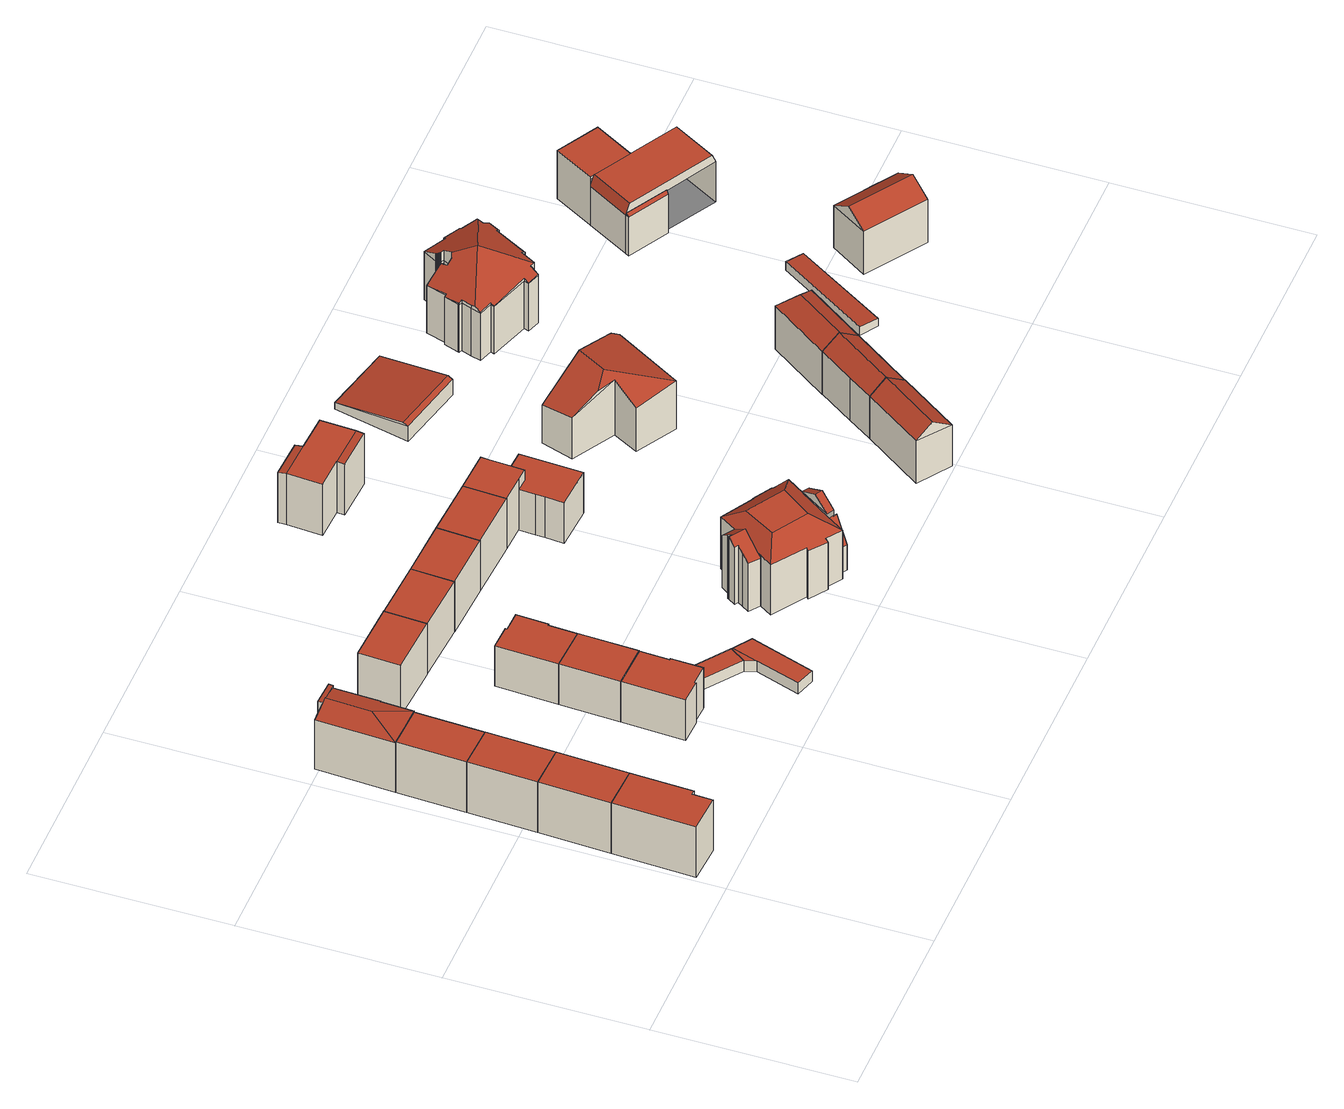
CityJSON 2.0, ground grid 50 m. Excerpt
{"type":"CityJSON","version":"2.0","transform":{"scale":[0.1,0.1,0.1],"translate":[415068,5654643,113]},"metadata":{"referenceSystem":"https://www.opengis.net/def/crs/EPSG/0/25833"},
"CityObjects":{
"building1":{"type":"Building","attributes":{"Dachtyp_tdc":"tdcPolyFlatRoof","Gemeindeschluessel":14612000,"Dachneigung":0,"QualitaetDacherkennung":78,"Geometrietyp2DReferenz":"3000","measuredHeight":15.62,"function":"31001_9998","roofType":"1000"},"geometry":[{"type":"Solid","lod":"2","boundaries":[[[[0,1,2,3]],[[1,4,5,2]],[[4,6,7,5]],[[6,8,9,7]],[[8,10,11,9]],[[10,0,3,11]],[[10,8,6,4,1,0]],[[3,2,5,7,9,11]]]],"semantics":{"surfaces":[{"type":"WallSurface"},{"type":"RoofSurface"},{"type":"GroundSurface"}],"values":[[0,0,0,0,0,0,1,2]]}}]},
"building2":{"type":"Building","attributes":{"Dachtyp_tdc":"tdcPolyFlatRoof","Gemeindeschluessel":14612000,"Dachneigung":0,"QualitaetDacherkennung":82,"Geometrietyp2DReferenz":"3000","measuredHeight":15.61,"function":"31001_9998","roofType":"1000"},"geometry":[{"type":"Solid","lod":"2","boundaries":[[[[4,12,13,5]],[[12,14,15,13]],[[14,6,7,15]],[[6,4,5,7]],[[6,14,12,4]],[[5,13,15,7]]]],"semantics":{"surfaces":[{"type":"WallSurface"},{"type":"RoofSurface"},{"type":"GroundSurface"}],"values":[[0,0,0,0,1,2]]}}]},
"building3":{"type":"Building","attributes":{"Dachtyp_tdc":"tdcPolyFlatRoof","Gemeindeschluessel":14612000,"Dachneigung":0,"QualitaetDacherkennung":81,"Geometrietyp2DReferenz":"3000","measuredHeight":15.62,"function":"31001_9998","roofType":"1000"},"geometry":[{"type":"Solid","lod":"2","boundaries":[[[[12,16,17,13]],[[16,18,19,17]],[[18,14,15,19]],[[14,12,13,15]],[[14,18,16,12]],[[13,17,19,15]]]],"semantics":{"surfaces":[{"type":"WallSurface"},{"type":"RoofSurface"},{"type":"GroundSurface"}],"values":[[0,0,0,0,1,2]]}}]},
"building4":{"type":"Building","attributes":{"Dachtyp_tdc":"tdcPolyFlatRoof","Gemeindeschluessel":14612000,"Dachneigung":0,"QualitaetDacherkennung":86,"Geometrietyp2DReferenz":"3000","measuredHeight":15.57,"function":"31001_9998","roofType":"1000"},"geometry":[{"type":"Solid","lod":"2","boundaries":[[[[20,21,22,17]],[[21,23,24,22]],[[23,25,19,24]],[[25,20,17,19]],[[25,23,21,20]],[[17,22,24,19]]]],"semantics":{"surfaces":[{"type":"WallSurface"},{"type":"RoofSurface"},{"type":"GroundSurface"}],"values":[[0,0,0,0,1,2]]}}]},
"building5":{"type":"Building","attributes":{"Gemeindeschluessel":14612000,"Geometrietyp2DReferenz":"3000","function":"31001_9998","roofType":"9999"},"children":["building5-1","building5-2"]},
"building5-1":{"type":"BuildingPart","attributes":{"Dachtyp_tdc":"tdcPolyFlatRoof","Dachneigung":8.95,"QualitaetDacherkennung":49,"Geometrietyp2DReferenz":"3000","measuredHeight":16.59,"roofType":"2100"},"parents":["building5"],"geometry":[{"type":"MultiSurface","lod":"2","boundaries":[[[26,27,28,29,30]],[[27,31,32,28]],[[31,33,34,35,32]],[[33,31,27,26,36,37,38]],[[29,28,32,35,39]]],"semantics":{"surfaces":[{"type":"WallSurface"},{"type":"RoofSurface"},{"type":"GroundSurface"}],"values":[0,0,0,1,2]}}]},
"building5-2":{"type":"BuildingPart","attributes":{"Dachtyp_tdc":"tdcHipAndGableRoof","Dachneigung":13.29,"QualitaetDacherkennung":43,"Geometrietyp2DReferenz":"3000","measuredHeight":16.7,"roofType":"5000"},"parents":["building5"],"geometry":[{"type":"MultiSurface","lod":"2","boundaries":[[[34,40,41,35]],[[40,42,43,41]],[[42,44,24,43]],[[44,45,22,24]],[[45,46,47,22]],[[46,48,49,47]],[[48,30,29,49]],[[45,44,50]],[[44,42,40,34,38,51,50]],[[51,36,30,48,46,45,50]],[[29,39,35,41,43,24,22,47,49]]],"semantics":{"surfaces":[{"type":"WallSurface"},{"type":"RoofSurface"},{"type":"GroundSurface"}],"values":[0,0,0,0,0,0,0,1,1,1,2]}}]},
"building6":{"type":"Building","attributes":{"Dachtyp_tdc":"tdcPolyFlatRoof","Gemeindeschluessel":14612000,"Dachneigung":0,"QualitaetDacherkennung":64,"Geometrietyp2DReferenz":"3000","measuredHeight":12.41,"function":"31001_9998","roofType":"1000"},"geometry":[{"type":"Solid","lod":"2","boundaries":[[[[52,53,54,55]],[[53,56,57,54]],[[56,58,59,57]],[[58,60,61,59]],[[60,62,63,61]],[[62,64,65,63]],[[64,66,67,65]],[[66,52,55,67]],[[66,64,62,60,58,56,53,52]],[[55,54,57,59,61,63,65,67]]]],"semantics":{"surfaces":[{"type":"WallSurface"},{"type":"RoofSurface"},{"type":"GroundSurface"}],"values":[[0,0,0,0,0,0,0,0,1,2]]}}]},
"building7":{"type":"Building","attributes":{"Dachtyp_tdc":"tdcPolyFlatRoof","Gemeindeschluessel":14612000,"Dachneigung":0,"QualitaetDacherkennung":67,"Geometrietyp2DReferenz":"3000","measuredHeight":12.51,"function":"31001_9998","roofType":"1000"},"geometry":[{"type":"Solid","lod":"2","boundaries":[[[[68,69,70,71]],[[69,72,57,70]],[[72,73,54,57]],[[73,68,71,54]],[[73,72,69,68]],[[71,70,57,54]]]],"semantics":{"surfaces":[{"type":"WallSurface"},{"type":"RoofSurface"},{"type":"GroundSurface"}],"values":[[0,0,0,0,1,2]]}}]},
"building8":{"type":"Building","attributes":{"Dachtyp_tdc":"tdcPolyFlatRoof","Gemeindeschluessel":14612000,"Dachneigung":0,"QualitaetDacherkennung":69,"Geometrietyp2DReferenz":"3000","measuredHeight":15.55,"function":"31001_9998","roofType":"1000"},"geometry":[{"type":"Solid","lod":"2","boundaries":[[[[74,75,76,77]],[[75,78,79,76]],[[78,80,81,79]],[[80,74,77,81]],[[80,78,75,74]],[[77,76,79,81]]]],"semantics":{"surfaces":[{"type":"WallSurface"},{"type":"RoofSurface"},{"type":"GroundSurface"}],"values":[[0,0,0,0,1,2]]}}]},
"building9":{"type":"Building","attributes":{"Dachtyp_tdc":"tdcPolyFlatRoof","Gemeindeschluessel":14612000,"Dachneigung":0,"QualitaetDacherkennung":69,"Geometrietyp2DReferenz":"3000","measuredHeight":12.42,"function":"31001_9998","roofType":"1000"},"geometry":[{"type":"Solid","lod":"2","boundaries":[[[[82,83,71,70]],[[83,84,85,71]],[[84,86,87,85]],[[86,88,89,87]],[[88,90,91,89]],[[90,92,93,91]],[[92,94,95,93]],[[94,82,70,95]],[[94,92,90,88,86,84,83,82]],[[70,71,85,87,89,91,93,95]]]],"semantics":{"surfaces":[{"type":"WallSurface"},{"type":"RoofSurface"},{"type":"GroundSurface"}],"values":[[0,0,0,0,0,0,0,0,1,2]]}}]},
"building10":{"type":"Building","attributes":{"Dachtyp_tdc":"tdcPolyFlatRoof","Gemeindeschluessel":14612000,"Dachneigung":0,"QualitaetDacherkennung":72,"Geometrietyp2DReferenz":"3000","measuredHeight":3.22,"function":"31001_2463","roofType":"1000"},"geometry":[{"type":"Solid","lod":"2","boundaries":[[[[96,97,98,99]],[[97,100,101,98]],[[100,102,103,101]],[[102,96,99,103]],[[102,100,97,96]],[[99,98,101,103]]]],"semantics":{"surfaces":[{"type":"WallSurface"},{"type":"RoofSurface"},{"type":"GroundSurface"}],"values":[[0,0,0,0,1,2]]}}]},
"building11":{"type":"Building","attributes":{"Gemeindeschluessel":14612000,"Geometrietyp2DReferenz":"3000","function":"31001_2463","roofType":"9999"},"children":["building11-1","building11-2"]},
"building11-1":{"type":"BuildingPart","attributes":{"Dachtyp_tdc":"tdcPolyFlatRoof","Dachneigung":0,"QualitaetDacherkennung":64,"Geometrietyp2DReferenz":"3000","measuredHeight":3.24,"roofType":"1000"},"parents":["building11"],"geometry":[{"type":"MultiSurface","lod":"2","boundaries":[[[104,105,106,107,108]],[[105,109,110,106]],[[109,111,112,110]],[[111,113,114,115,112]],[[113,111,109,105,104]],[[107,106,110,112,115]]],"semantics":{"surfaces":[{"type":"WallSurface"},{"type":"RoofSurface"},{"type":"GroundSurface"}],"values":[0,0,0,0,1,2]}}]},
"building11-2":{"type":"BuildingPart","attributes":{"Dachtyp_tdc":"tdcPolyFlatRoof","Dachneigung":0,"QualitaetDacherkennung":71,"Geometrietyp2DReferenz":"3000","measuredHeight":3.2,"roofType":"1000"},"parents":["building11"],"geometry":[{"type":"MultiSurface","lod":"2","boundaries":[[[116,108,107,103]],[[114,117,99,115]],[[117,116,103,99]],[[117,114,108,116]],[[103,107,115,99]]],"semantics":{"surfaces":[{"type":"WallSurface"},{"type":"RoofSurface"},{"type":"GroundSurface"}],"values":[0,0,0,1,2]}}]},
"building12":{"type":"Building","attributes":{"Dachtyp_tdc":"tdcPolyFlatRoof","Gemeindeschluessel":14612000,"Dachneigung":0,"QualitaetDacherkennung":63,"Geometrietyp2DReferenz":"3000","measuredHeight":15.46,"function":"31001_9998","roofType":"1000"},"geometry":[{"type":"Solid","lod":"2","boundaries":[[[[118,119,120,121]],[[119,122,123,120]],[[122,124,125,123]],[[124,118,121,125]],[[124,122,119,118]],[[121,120,123,125]]]],"semantics":{"surfaces":[{"type":"WallSurface"},{"type":"RoofSurface"},{"type":"GroundSurface"}],"values":[[0,0,0,0,1,2]]}}]},
"building13":{"type":"Building","attributes":{"Dachtyp_tdc":"tdcPolyFlatRoof","Gemeindeschluessel":14612000,"Dachneigung":0,"QualitaetDacherkennung":63,"Geometrietyp2DReferenz":"3000","measuredHeight":15.54,"function":"31001_9998","roofType":"1000"},"geometry":[{"type":"Solid","lod":"2","boundaries":[[[[126,122,127,128]],[[122,119,129,127]],[[119,130,131,129]],[[130,126,128,131]],[[130,119,122,126]],[[128,127,129,131]]]],"semantics":{"surfaces":[{"type":"WallSurface"},{"type":"RoofSurface"},{"type":"GroundSurface"}],"values":[[0,0,0,0,1,2]]}}]},
"building14":{"type":"Building","attributes":{"Dachtyp_tdc":"tdcPolyFlatRoof","Gemeindeschluessel":14612000,"Dachneigung":0,"QualitaetDacherkennung":66,"Geometrietyp2DReferenz":"3000","measuredHeight":15.57,"function":"31001_9998","roofType":"1000"},"geometry":[{"type":"Solid","lod":"2","boundaries":[[[[126,130,131,128]],[[130,132,133,131]],[[132,134,135,133]],[[134,126,128,135]],[[134,132,130,126]],[[128,131,133,135]]]],"semantics":{"surfaces":[{"type":"WallSurface"},{"type":"RoofSurface"},{"type":"GroundSurface"}],"values":[[0,0,0,0,1,2]]}}]},
"building15":{"type":"Building","attributes":{"Gemeindeschluessel":14612000,"Geometrietyp2DReferenz":"3000","function":"31001_9998","roofType":"9999"},"children":["building15-1","building15-2","building15-3","building15-4","building15-5"]},
"building15-1":{"type":"BuildingPart","attributes":{"Dachtyp_tdc":"tdcCutTentRoof","Dachneigung":37.66,"QualitaetDacherkennung":45,"Geometrietyp2DReferenz":"3000","measuredHeight":19.28,"roofType":"9999"},"parents":["building15"],"geometry":[{"type":"MultiSurface","lod":"2","boundaries":[[[136,137,138]],[[136,139,140,137]],[[139,141,142,140]],[[141,143,144,142]],[[143,145,146,144]],[[145,147,148,146]],[[147,149,150,148]],[[149,151,152,150]],[[151,153,154,155,152]],[[156,157,158,159]],[[157,160,161,158]],[[160,162,163,161]],[[162,164,165,163]],[[164,166,167,165]],[[166,168,169,167]],[[168,170,171,172,169]],[[173,174,175,176,177]],[[174,178,179,175]],[[149,147,145,143,141,139,180,181]],[[160,157,156,182,183,153,151,149,181,184]],[[173,170,168,166,164,162,160,184,185]],[[139,136,186,187,178,174,173,185,180]],[[185,184,181,180]],[[188,189,137,140,142,144,146,148,150,152,155,190,159,158,161,163,165,167,169,172,176,175,179]]],"semantics":{"surfaces":[{"type":"WallSurface"},{"type":"RoofSurface"},{"type":"GroundSurface"}],"values":[0,0,0,0,0,0,0,0,0,0,0,0,0,0,0,0,0,0,1,1,1,1,1,2]}}]},
"building15-2":{"type":"BuildingPart","attributes":{"Dachtyp_tdc":"tdcGableRoof","Dachneigung":38.14,"QualitaetDacherkennung":50,"Geometrietyp2DReferenz":"3000","measuredHeight":19.22,"roofType":"3100"},"parents":["building15"],"geometry":[{"type":"MultiSurface","lod":"2","boundaries":[[[191,192,193,194]],[[192,195,156,159,193]],[[154,196,152,155]],[[196,197,198,152]],[[197,199,200,198]],[[199,201,202,200]],[[201,203,204,202]],[[203,205,206,204]],[[205,207,208,206]],[[207,209,210,208]],[[209,191,194,210]],[[205,203,201,199,197,196,154,183,211]],[[211,195,192,191,209,207,205]],[[194,193,159,190,155,152,198,200,202,204,206,208,210]]],"semantics":{"surfaces":[{"type":"WallSurface"},{"type":"RoofSurface"},{"type":"GroundSurface"}],"values":[0,0,0,0,0,0,0,0,0,0,0,1,1,2]}}]},
"building15-3":{"type":"BuildingPart","attributes":{"Dachtyp_tdc":"tdcGableRoof","Dachneigung":29.5,"QualitaetDacherkennung":34,"Geometrietyp2DReferenz":"3000","measuredHeight":18.55,"roofType":"3100"},"parents":["building15"],"geometry":[{"type":"MultiSurface","lod":"2","boundaries":[[[212,213,214,215,216]],[[213,212,217]],[[218,219,220]],[[212,218,220,217]],[[219,213,217,220]],[[188,179,216,215,189]]],"semantics":{"surfaces":[{"type":"WallSurface"},{"type":"RoofSurface"},{"type":"GroundSurface"}],"values":[0,0,0,1,1,2]}}]},
"building15-4":{"type":"BuildingPart","attributes":{"Dachtyp_tdc":"tdcPolyFlatRoof","Dachneigung":58.63,"QualitaetDacherkennung":24,"Geometrietyp2DReferenz":"3000","measuredHeight":14.34,"roofType":"2100"},"parents":["building15"],"geometry":[{"type":"MultiSurface","lod":"2","boundaries":[[[214,221,222,215]],[[221,223,224,222]],[[223,138,137,224]],[[223,221,214,225,138]],[[189,215,222,224,137]]],"semantics":{"surfaces":[{"type":"WallSurface"},{"type":"RoofSurface"},{"type":"GroundSurface"}],"values":[0,0,0,1,2]}}]},
"building15-5":{"type":"BuildingPart","attributes":{"Dachtyp_tdc":"tdcFreeFormRoof","Dachneigung":57.22,"QualitaetDacherkennung":17,"Geometrietyp2DReferenz":"3000","measuredHeight":13.19,"roofType":"5000"},"parents":["building15"],"geometry":[{"type":"MultiSurface","lod":"2","boundaries":[[[171,226,227,172]],[[226,228,229,227]],[[228,230,231,229]],[[230,232,175,231]],[[226,171,233]],[[171,177,232,230,233]],[[230,228,226,233]],[[175,176,172,227,229,231]]],"semantics":{"surfaces":[{"type":"WallSurface"},{"type":"RoofSurface"},{"type":"GroundSurface"}],"values":[0,0,0,0,1,1,1,2]}}]},
"building16":{"type":"Building","attributes":{"Dachtyp_tdc":"tdcPolyFlatRoof","Gemeindeschluessel":14612000,"Dachneigung":0,"QualitaetDacherkennung":66,"Geometrietyp2DReferenz":"3000","measuredHeight":15.46,"function":"31001_9998","roofType":"1000"},"geometry":[{"type":"Solid","lod":"2","boundaries":[[[[234,134,135,235]],[[134,132,133,135]],[[132,236,237,133]],[[236,238,239,237]],[[238,240,241,239]],[[240,242,243,241]],[[242,234,235,243]],[[242,240,238,236,132,134,234]],[[235,135,133,237,239,241,243]]]],"semantics":{"surfaces":[{"type":"WallSurface"},{"type":"RoofSurface"},{"type":"GroundSurface"}],"values":[[0,0,0,0,0,0,0,1,2]]}}]},
"building17":{"type":"Building","attributes":{"Dachtyp_tdc":"tdcPolyFlatRoof","Gemeindeschluessel":14612000,"Dachneigung":0,"QualitaetDacherkennung":61,"Geometrietyp2DReferenz":"3000","measuredHeight":12.53,"function":"31001_9998","roofType":"1000"},"geometry":[{"type":"Solid","lod":"2","boundaries":[[[[244,245,246,247]],[[245,248,249,246]],[[248,250,251,249]],[[250,252,253,251]],[[252,254,255,253]],[[254,256,257,255]],[[256,258,259,257]],[[258,244,247,259]],[[258,256,254,252,250,248,245,244]],[[247,246,249,251,253,255,257,259]]]],"semantics":{"surfaces":[{"type":"WallSurface"},{"type":"RoofSurface"},{"type":"GroundSurface"}],"values":[[0,0,0,0,0,0,0,0,1,2]]}}]},
"building18":{"type":"Building","attributes":{"Gemeindeschluessel":14612000,"Geometrietyp2DReferenz":"3000","function":"31001_9998","roofType":"9999"},"children":["building18-1","building18-2","building18-3"]},
"building18-1":{"type":"BuildingPart","attributes":{"Dachtyp_tdc":"tdcPolyFlatRoof","Dachneigung":9.36,"QualitaetDacherkennung":54,"Geometrietyp2DReferenz":"3000","measuredHeight":15.71,"roofType":"2100"},"parents":["building18"],"geometry":[{"type":"MultiSurface","lod":"2","boundaries":[[[260,261,262,263]],[[264,265,266,267]],[[264,260,263,265]],[[264,267,261,260]],[[263,262,266,265]]],"semantics":{"surfaces":[{"type":"WallSurface"},{"type":"RoofSurface"},{"type":"GroundSurface"}],"values":[0,0,0,1,2]}}]},
"building18-2":{"type":"BuildingPart","attributes":{"Dachtyp_tdc":"tdcPolyFlatRoof","Dachneigung":0,"QualitaetDacherkennung":68,"Geometrietyp2DReferenz":"3000","measuredHeight":15.68,"roofType":"1000"},"parents":["building18"],"geometry":[{"type":"MultiSurface","lod":"2","boundaries":[[[268,267,266,269]],[[261,270,271,262]],[[270,272,273,271]],[[274,268,269,275]],[[274,272,270,261,267,268]],[[269,266,262,271,273,275]]],"semantics":{"surfaces":[{"type":"WallSurface"},{"type":"RoofSurface"},{"type":"GroundSurface"}],"values":[0,0,0,0,1,2]}}]},
"building18-3":{"type":"BuildingPart","attributes":{"Dachtyp_tdc":"tdcPolyFlatRoof","Dachneigung":5.67,"QualitaetDacherkennung":66,"Geometrietyp2DReferenz":"3000","measuredHeight":15.73,"roofType":"2100"},"parents":["building18"],"geometry":[{"type":"MultiSurface","lod":"2","boundaries":[[[276,274,275,277]],[[278,279,273,272]],[[278,276,277,279]],[[278,272,274,276]],[[277,275,273,279]]],"semantics":{"surfaces":[{"type":"WallSurface"},{"type":"RoofSurface"},{"type":"GroundSurface"}],"values":[0,0,0,1,2]}}]},
"building19":{"type":"Building","attributes":{"Dachtyp_tdc":"tdcFreeFormRoof","Gemeindeschluessel":14612000,"Dachneigung":35.73,"QualitaetDacherkennung":84,"Geometrietyp2DReferenz":"3000","measuredHeight":16.38,"function":"31001_9998","roofType":"5000"},"geometry":[{"type":"Solid","lod":"2","boundaries":[[[[280,281,282,283]],[[281,284,285,282]],[[284,286,287,285]],[[286,288,289,287]],[[288,280,283,289]],[[280,288,286,290,291]],[[291,290,284,281]],[[281,280,291]],[[286,284,290]],[[283,282,285,287,289]]]],"semantics":{"surfaces":[{"type":"WallSurface"},{"type":"RoofSurface"},{"type":"GroundSurface"}],"values":[[0,0,0,0,0,1,1,0,0,2]]}}]},
"building20":{"type":"Building","attributes":{"Dachtyp_tdc":"tdcFreeFormRoof","Gemeindeschluessel":14612000,"Dachneigung":16.28,"QualitaetDacherkennung":12,"Geometrietyp2DReferenz":"3000","measuredHeight":18.44,"function":"31001_9998","roofType":"5000"},"geometry":[{"type":"Solid","lod":"2","boundaries":[[[[292,293,294,295]],[[293,296,297,294]],[[296,298,299,297]],[[298,300,301,299]],[[300,302,303,301]],[[302,304,305,303]],[[304,292,295,305]],[[306,307,298,296,293]],[[293,292,304,308,306]],[[307,306,308,302,300]],[[304,302,308]],[[300,298,307]],[[295,294,297,299,301,303,305]]]],"semantics":{"surfaces":[{"type":"WallSurface"},{"type":"RoofSurface"},{"type":"GroundSurface"}],"values":[[0,0,0,0,0,0,0,1,1,1,0,0,2]]}}]},
"building21":{"type":"Building","attributes":{"Dachtyp_tdc":"tdcGableRoof","Gemeindeschluessel":14612000,"Dachneigung":10.19,"QualitaetDacherkennung":11,"Geometrietyp2DReferenz":"3000","measuredHeight":5.3,"function":"31001_9998","roofType":"3100"},"geometry":[{"type":"Solid","lod":"2","boundaries":[[[[309,310,311,312]],[[310,313,314,311]],[[313,315,316,314]],[[315,309,312,316]],[[313,310,317]],[[309,315,318]],[[310,309,318,317]],[[315,313,317,318]],[[312,311,314,316]]]],"semantics":{"surfaces":[{"type":"WallSurface"},{"type":"RoofSurface"},{"type":"GroundSurface"}],"values":[[0,0,0,0,0,0,1,1,2]]}}]},
"building22":{"type":"Building","attributes":{"Dachtyp_tdc":"tdcFreeFormRoof","Gemeindeschluessel":14612000,"Dachneigung":35.3,"QualitaetDacherkennung":86,"Geometrietyp2DReferenz":"3000","measuredHeight":16.39,"function":"31001_9998","roofType":"5000"},"geometry":[{"type":"Solid","lod":"2","boundaries":[[[[319,284,285,287]],[[284,320,321,285]],[[320,322,323,321]],[[322,324,325,323]],[[324,326,327,325]],[[326,328,289,327]],[[328,319,287,289]],[[329,322,320,284,330]],[[326,324,329,330,319,328]],[[324,322,329]],[[284,319,330]],[[287,285,321,323,325,327,289]]]],"semantics":{"surfaces":[{"type":"WallSurface"},{"type":"RoofSurface"},{"type":"GroundSurface"}],"values":[[0,0,0,0,0,0,0,1,1,0,0,2]]}}]},
"building23":{"type":"Building","attributes":{"Dachtyp_tdc":"tdcFreeFormRoof","Gemeindeschluessel":14612000,"Dachneigung":35.36,"QualitaetDacherkennung":82,"Geometrietyp2DReferenz":"3000","measuredHeight":16.49,"function":"31001_9998","roofType":"5000"},"geometry":[{"type":"Solid","lod":"2","boundaries":[[[[331,332,333,334]],[[332,335,336,333]],[[335,324,337,336]],[[324,331,334,337]],[[338,332,339]],[[340,339,332,331]],[[335,338,339,340,324]],[[335,332,338]],[[331,324,340]],[[334,333,336,337]]]],"semantics":{"surfaces":[{"type":"WallSurface"},{"type":"RoofSurface"},{"type":"GroundSurface"}],"values":[[0,0,0,0,1,1,1,0,0,2]]}}]},
"building24":{"type":"Building","attributes":{"Dachtyp_tdc":"tdcFreeFormRoof","Gemeindeschluessel":14612000,"Dachneigung":30.67,"QualitaetDacherkennung":20,"Geometrietyp2DReferenz":"3000","measuredHeight":21.61,"function":"31001_9998","roofType":"5000"},"geometry":[{"type":"Solid","lod":"2","boundaries":[[[[341,342,343,344]],[[344,343,345,346]],[[347,348,349]],[[350,348,347]],[[351,352,353,354]],[[349,352,351]],[[355,356,357,358]],[[359,360,361,356,355]],[[358,357,350]],[[362,363,364]],[[365,366,367,363,362]],[[364,368,369]],[[369,368,370,371]],[[371,370,372,373]],[[373,372,374,375]],[[376,377,378,379]],[[379,378,380,381]],[[381,380,382,383]],[[383,382,384,385]],[[386,387,388,389,390,391,392,393,394,395,396,397,398,399,400,401,402,403,404,405,406,407,408,409,410,411,412,413,414,415,416,417,418,419,420,421,422,423,424,425,426,427,428,429,430,431,432,433,434,435,436,437,438,439,440,441,442,443,444,445,446]],[[447,448,387,386]],[[448,449,388,387]],[[449,450,389,388]],[[450,451,390,389]],[[451,452,391,390]],[[452,453,392,391]],[[453,454,393,392]],[[454,455,394,393]],[[455,456,395,394]],[[456,457,396,395]],[[457,458,397,396]],[[458,459,398,397]],[[459,460,399,398]],[[460,461,400,399]],[[461,462,401,400]],[[462,463,402,401]],[[463,464,403,402]],[[464,465,404,403]],[[465,466,405,404]],[[466,467,406,405]],[[467,468,407,406]],[[468,469,408,407]],[[469,470,409,408]],[[471,472,419,418]],[[472,473,420,419]],[[473,474,421,420]],[[474,376,422,421]],[[376,379,423,422]],[[379,381,424,423]],[[381,383,425,424]],[[383,385,426,425]],[[385,365,427,426]],[[365,362,428,427]],[[362,364,429,428]],[[364,369,430,429]],[[369,371,431,430]],[[371,373,432,431]],[[373,375,433,432]],[[375,359,434,433]],[[359,355,435,434]],[[355,358,436,435]],[[358,350,437,436]],[[350,347,438,437]],[[347,349,439,438]],[[349,351,440,439]],[[351,354,441,440]],[[354,475,442,441]],[[475,341,443,442]],[[341,344,444,443]],[[476,477,411,410]],[[477,478,412,411]],[[478,479,413,412]],[[479,480,414,413]],[[480,481,415,414]],[[481,482,416,415]],[[482,483,417,416]],[[483,471,418,417]],[[470,476,410,409]],[[344,346,445,444]],[[346,484,446,445]],[[484,447,386,446]],[[384,382,380,378,377,485,486,487,488,489,490,491,492,493,494,495,496,497,498,499,500,501,502,503,504,505,367,366]],[[361,360,374,372,370,368,364,363,367,505]],[[350,357,356,361,505,506,353,352,349,348]],[[345,343,342,507,506,505,504,508,509,510,511,512,513,514,515,516,517,518,519,520,521,522,523,448,524,525]],[[346,345,525,484]],[[484,525,524,447]],[[447,524,448]],[[448,523,449]],[[449,523,522,450]],[[450,522,521,451]],[[451,521,520,452]],[[452,520,519,453]],[[453,519,518,454]],[[454,518,517,455]],[[455,517,516,456]],[[456,516,515,457]],[[457,515,514,458]],[[514,513,458]],[[458,513,512,459]],[[459,512,511,460]],[[460,511,510,461]],[[461,510,509,462]],[[462,509,508,463]],[[463,508,504,503,464]],[[475,507,342,341]],[[354,353,506,507,475]],[[375,374,360,359]],[[385,384,366,365]],[[464,503,502,465]],[[465,502,501,466]],[[466,501,500,467]],[[467,500,499,468]],[[468,499,498,469]],[[469,498,497,470]],[[470,497,496,476]],[[476,496,495,477]],[[477,495,494,478]],[[478,494,493,479]],[[479,493,492,480]],[[480,492,491,481]],[[481,491,490,482]],[[482,490,489,483]],[[483,489,488,471]],[[471,488,487,472]],[[472,487,486,473]],[[473,486,485,474]],[[474,485,377,376]]]],"semantics":{"surfaces":[{"type":"WallSurface"},{"type":"GroundSurface"},{"type":"RoofSurface"}],"values":[[0,0,0,0,0,0,0,0,0,0,0,0,0,0,0,0,0,0,0,1,0,0,0,0,0,0,0,0,0,0,0,0,0,0,0,0,0,0,0,0,0,0,0,0,0,0,0,0,0,0,0,0,0,0,0,0,0,0,0,0,0,0,0,0,0,0,0,0,0,0,0,0,0,0,0,0,0,0,0,0,0,2,2,2,2,0,0,0,0,0,0,0,0,0,0,0,0,0,0,0,0,0,0,0,0,0,0,0,0,0,0,0,0,0,0,0,0,0,0,0,0,0,0,0,0,0,0,0]]}}]},
"building25":{"type":"Building","attributes":{"Dachtyp_tdc":"tdcPolyFlatRoof","Gemeindeschluessel":14612000,"Dachneigung":3.05,"QualitaetDacherkennung":89,"Geometrietyp2DReferenz":"3000","measuredHeight":2.57,"function":"31001_2463","roofType":"2100"},"geometry":[{"type":"Solid","lod":"2","boundaries":[[[[526,527,528,529]],[[527,530,531,528]],[[530,532,533,531]],[[532,526,529,533]],[[532,530,527,526]],[[529,528,531,533]]]],"semantics":{"surfaces":[{"type":"WallSurface"},{"type":"RoofSurface"},{"type":"GroundSurface"}],"values":[[0,0,0,0,1,2]]}}]},
"building26":{"type":"Building","attributes":{"Dachtyp_tdc":"tdcGableRoof","Gemeindeschluessel":14612000,"Dachneigung":34.2,"QualitaetDacherkennung":51,"Geometrietyp2DReferenz":"3000","measuredHeight":16.82,"function":"31001_9998","roofType":"3100"},"geometry":[{"type":"Solid","lod":"2","boundaries":[[[[534,535,536,537]],[[535,534,538,539]],[[540,541,542,543,544,539,538]],[[538,534,540]],[[535,539,544]],[[536,545,546,547,548,549,537]],[[535,544,545,536]],[[544,543,546,545]],[[543,542,547,546]],[[542,541,548,547]],[[541,540,549,548]],[[540,534,537,549]]]],"semantics":{"surfaces":[{"type":"WallSurface"},{"type":"RoofSurface"},{"type":"GroundSurface"}],"values":[[0,1,1,0,0,2,0,0,0,0,0,0]]}}]},
"building27":{"type":"Building","attributes":{"Gemeindeschluessel":14612000,"Geometrietyp2DReferenz":"3000","function":"31001_9998","roofType":"9999"},"children":["building27-1","building27-2","building27-3"]},
"building27-1":{"type":"BuildingPart","attributes":{"Dachtyp_tdc":"tdcFreeFormRoof","Dachneigung":63.61,"QualitaetDacherkennung":8,"Geometrietyp2DReferenz":"3000","measuredHeight":12.89,"roofType":"5000"},"parents":["building27"],"geometry":[{"type":"MultiSurface","lod":"2","boundaries":[[[550,551,552,553]],[[551,554,555,552]],[[554,556,557,558,555]],[[559,556,554]],[[560,559,554,551]],[[560,551,550]],[[559,560,550,561,556]],[[553,552,555,558]]],"semantics":{"surfaces":[{"type":"WallSurface"},{"type":"RoofSurface"},{"type":"GroundSurface"}],"values":[0,0,0,0,1,0,1,2]}}]},
"building27-2":{"type":"BuildingPart","attributes":{"Dachtyp_tdc":"tdcPolyFlatRoof","Dachneigung":0,"QualitaetDacherkennung":46,"Geometrietyp2DReferenz":"3000","measuredHeight":14.87,"roofType":"1000"},"parents":["building27"],"geometry":[{"type":"MultiSurface","lod":"2","boundaries":[[[562,563,564,565,566]],[[563,567,568,564]],[[567,569,570,571,568]],[[569,567,563,562,572]],[[565,564,568,571]]],"semantics":{"surfaces":[{"type":"WallSurface"},{"type":"RoofSurface"},{"type":"GroundSurface"}],"values":[0,0,0,1,2]}}]},
"building27-3":{"type":"BuildingPart","attributes":{"Dachtyp_tdc":"tdcCutGableRoof","Dachneigung":0.314,"QualitaetDacherkennung":48,"Geometrietyp2DReferenz":"3000","measuredHeight":14.98,"roofType":"9999"},"parents":["building27"],"geometry":[{"type":"MultiSurface","lod":"2","boundaries":[[[573,574,575,576]],[[557,566,565,558]],[[574,573,577,578]],[[557,561,574,578,579]],[[566,557,579,580]],[[579,578,577,572,580]],[[576,575,553,558,565,571]]],"semantics":{"surfaces":[{"type":"WallSurface"},{"type":"RoofSurface"},{"type":"GroundSurface"}],"values":[0,0,1,0,1,1,2]}}]}
},
"vertices":[
[102,70,173],[5,74,173],[5,74,17],[102,70,17],[13,282,173],[13,282,17],[121,278,173],[121,278,17],[115,120,173],[115,120,17],[104,121,173],[104,121,17],
[21,462,173],[21,462,17],[129,458,173],[129,458,17],
[28,636,173],[28,636,17],[136,631,173],[136,631,17],
[28,636,172],[35,809,172],[35,809,17],[143,805,172],[143,805,17],[136,631,172],
[91,1006,182],[92,1018,181],[92,1018,17],[91,1006,17],[91,1006,180],[154,1015,181],[154,1015,17],[153,1003,182],[153,1003,174],[153,1003,17],[100,1005,182],[105,1005,182],[111,1005,182],[105,1005,17],
[149,887,174],[149,887,17],[147,887,175],[147,887,17],[143,805,175],[35,809,169],[44,1008,169],[44,1008,17],[60,1007,173],[60,1007,17],[100,890,184],[105,1005,184],
[424,254,141],[431,413,141],[431,413,17],[424,254,17],[541,409,141],[541,409,17],[538,335,141],[538,335,17],[542,335,141],[542,335,17],[539,254,141],[539,254,17],[486,256,141],[486,256,17],[486,252,141],[486,252,17],
[437,565,142],[547,560,142],[547,560,17],[437,565,17],[541,409,142],[431,413,142],
[277,886,173],[283,992,173],[283,992,17],[277,886,17],[433,985,173],[433,985,17],[428,878,173],[428,878,17],
[547,560,141],[437,565,141],[444,722,141],[444,722,17],[506,719,141],[506,719,17],[506,715,141],[506,715,17],[558,713,141],[558,713,17],[554,632,141],[554,632,17],[550,632,141],[550,632,17],
[693,214,42],[598,284,42],[598,284,9],[693,214,9],[626,323,42],[626,323,9],[720,254,42],[720,254,9],
[723,252,42],[768,221,42],[768,221,9],[723,252,9],[723,252,41],[714,57,42],[714,57,9],[665,73,42],[665,73,9],[702,186,42],[702,186,41],[702,186,9],
[720,254,41],[693,214,41],
[433,985,172],[587,977,172],[587,977,18],[433,985,18],[581,869,172],[581,869,18],[428,878,172],[428,878,18],
[729,862,172],[581,869,17],[729,862,17],[587,977,17],[735,970,172],[735,970,17],
[886,962,172],[886,962,17],[881,854,172],[881,854,17],
[1058,122,168],[1058,122,18],[1058,122,96],[1048,107,168],[1048,107,18],[1009,133,169],[1009,133,18],[1005,126,163],[1005,126,18],[960,157,165],[960,157,18],[964,162,170],[964,162,18],[880,218,173],[880,218,18],[901,250,173],[901,250,18],[902,250,174],[902,250,164],[902,250,18],[958,335,176],[958,334,176],[958,334,18],[958,335,18],[986,377,177],[986,377,18],[1071,329,175],[1071,329,18],[1073,333,172],[1073,333,18],[1122,305,171],[1122,305,18],[1120,301,174],[1120,301,18],[1128,296,174],[1128,296,137],[1128,296,18],[1159,278,173],[1160,278,173],[1160,278,18],[1159,278,18],[1159,278,137],[1132,233,170],[1132,233,18],[1031,183,211],[942,237,211],[934,299,175],[909,261,174],[992,320,209],[1088,261,209],[1079,155,169],[1130,234,172],[1130,234,18],[1079,155,18],[934,299,18],
[917,336,194],[928,353,178],[928,353,18],[917,336,18],[958,335,177],[901,250,164],[874,270,165],[874,270,18],[885,287,181],[885,287,18],[894,301,194],[894,301,18],[885,306,193],[885,306,18],[897,324,210],[897,324,18],[899,328,207],[899,328,18],[908,322,207],[908,322,18],[934,299,210],
[1146,223,176],[1095,145,178],[1095,145,161],[1095,145,18],[1146,223,18],[1120,182,204],[1130,234,176],[1079,155,177],[1103,193,204],
[1102,141,161],[1102,141,18],[1080,108,96],[1080,108,18],[1079,155,160],
[1136,310,137],[1136,310,18],[1168,291,137],[1168,291,18],[1164,285,150],[1164,285,18],[1160,278,137],[1139,299,150],
[950,851,172],[950,851,17],[990,957,172],[990,957,17],[989,938,172],[989,938,17],[987,895,172],[987,895,17],[984,849,172],[984,849,17],
[944,739,141],[947,786,141],[947,786,16],[944,739,16],[948,809,141],[948,809,16],[950,851,141],[950,851,16],[984,849,141],[984,849,16],[987,895,141],[987,895,16],[1061,891,141],[1061,891,16],[1054,733,141],[1054,733,16],
[884,1365,170],[884,1345,173],[884,1345,16],[884,1365,16],[786,1370,170],[786,1370,16],[785,1350,16],[785,1350,173],
[780,1260,173],[780,1260,16],[978,1340,173],[978,1340,16],[974,1251,173],[974,1251,16],[862,1256,173],[862,1256,16],
[861,1237,171],[861,1237,16],[973,1231,171],[973,1231,16],
[1486,5,145],[1404,61,149],[1404,61,18],[1486,5,18],[1507,211,148],[1507,211,18],[1548,183,180],[1548,183,18],[1589,156,145],[1589,156,18],[1546,185,182],[1443,35,182],
[1490,807,163],[1389,633,163],[1389,633,16],[1490,807,16],[1286,692,149],[1286,692,16],[1321,756,186],[1321,756,16],[1213,819,143],[1213,819,16],[1239,901,133],[1239,901,16],[1483,825,167],[1483,825,16],[1329,786,201],[1279,780,181],[1371,860,201],
[1319,1145,64],[1138,1186,64],[1138,1186,17],[1319,1145,17],[1182,1379,37],[1182,1379,17],[1363,1338,37],[1363,1338,17],[1141,1199,70],[1322,1158,70],
[1548,183,179],[1548,273,148],[1548,273,18],[1610,363,148],[1610,363,18],[1692,306,144],[1692,306,18],[1634,222,145],[1634,222,18],[1589,156,144],[1648,336,182],[1545,185,182],
[1610,363,149],[1715,515,149],[1715,515,16],[1610,363,16],[1797,458,144],[1797,458,16],[1692,306,16],[1796,459,144],[1737,463,181],[1649,336,181],
[1465,1178,162],[1465,1178,171],[1457,1181,166],[1457,1181,162],[1458,1184,166],[1458,1184,162],[1582,1071,162],[1582,1071,170],[1480,1105,162],[1578,1058,162],[1483,1114,162],[1483,1114,168],[1448,1126,165],[1448,1126,162],[1618,1068,162],[1618,1068,178],[1611,1047,165],[1611,1047,162],[1631,1064,162],[1631,1064,179],[1630,1064,179],[1721,1221,162],[1721,1221,172],[1736,1212,162],[1731,1239,162],[1731,1239,170],[1729,1235,172],[1718,1181,164],[1718,1181,162],[1713,1185,168],[1713,1185,162],[1662,1098,172],[1662,1098,162],[1654,1103,177],[1654,1103,162],[1595,1316,162],[1595,1316,164],[1650,1285,166],[1650,1285,162],[1653,1291,163],[1653,1291,162],[1694,1267,164],[1694,1267,162],[1691,1262,168],[1691,1262,162],[1476,1219,16],[1493,1272,16],[1538,1258,16],[1539,1258,16],[1539,1257,16],[1540,1257,16],[1540,1256,16],[1541,1256,16],[1541,1255,16],[1542,1254,16],[1542,1253,16],[1542,1252,16],[1542,1251,16],[1542,1250,16],[1541,1250,16],[1539,1240,16],[1556,1235,16],[1571,1241,16],[1584,1265,16],[1577,1269,16],[1576,1270,16],[1575,1270,16],[1575,1271,16],[1574,1271,16],[1574,1272,16],[1574,1273,16],[1573,1273,16],[1573,1274,16],[1573,1275,16],[1573,1276,16],[1573,1277,16],[1573,1278,16],[1573,1279,16],[1574,1279,16],[1574,1280,16],[1575,1281,16],[1595,1316,16],[1650,1285,16],[1653,1291,16],[1694,1267,16],[1691,1262,16],[1731,1239,16],[1721,1221,16],[1736,1212,16],[1718,1181,16],[1713,1185,16],[1662,1098,16],[1654,1103,16],[1631,1064,16],[1618,1068,16],[1611,1047,16],[1578,1058,16],[1582,1071,16],[1480,1105,16],[1483,1114,16],[1448,1126,16],[1456,1151,16],[1465,1178,16],[1457,1181,16],[1458,1184,16],[1470,1221,16],[1476,1219,162],[1493,1272,162],[1538,1258,162],[1539,1258,162],[1539,1257,162],[1540,1257,162],[1540,1256,162],[1541,1256,162],[1541,1255,162],[1542,1254,162],[1542,1253,162],[1542,1252,162],[1542,1251,162],[1542,1250,162],[1541,1250,162],[1539,1240,162],[1556,1235,162],[1571,1241,162],[1584,1265,162],[1577,1269,162],[1576,1270,162],[1575,1270,162],[1575,1271,162],[1574,1271,162],[1573,1279,162],[1574,1279,162],[1574,1280,162],[1575,1281,162],[1456,1151,162],[1574,1272,162],[1574,1273,162],[1573,1273,162],[1573,1274,162],[1573,1275,162],[1573,1276,162],[1573,1277,162],[1573,1278,162],[1470,1221,162],[1575,1281,186],[1574,1280,187],[1574,1279,187],[1573,1279,188],[1573,1278,188],[1573,1277,189],[1573,1276,189],[1573,1275,190],[1573,1274,190],[1573,1273,191],[1574,1273,191],[1574,1272,191],[1574,1271,191],[1575,1271,191],[1575,1270,192],[1576,1270,192],[1577,1269,192],[1584,1265,192],[1571,1241,207],[1568,1240,208],[1586,1184,232],[1453,1141,174],[1456,1151,173],[1556,1235,204],[1539,1240,194],[1541,1250,193],[1542,1250,193],[1542,1251,193],[1542,1252,193],[1542,1252,192],[1542,1253,192],[1542,1254,192],[1541,1255,191],[1541,1256,191],[1540,1256,191],[1540,1257,190],[1539,1257,190],[1539,1258,189],[1538,1258,189],[1476,1219,167],[1470,1221,163],
[1867,323,39],[1823,351,42],[1823,351,16],[1867,323,16],[1969,583,42],[1969,583,16],[2012,557,39],[2012,557,16],
[2170,316,144],[2020,415,144],[2020,415,12],[2170,316,12],[2201,363,180],[2050,462,180],[2232,410,142],[2206,427,142],[2170,451,142],[2144,468,142],[2081,509,142],[2081,509,12],[2144,468,12],[2170,451,12],[2206,427,12],[2232,410,12],
[1997,884,135],[1993,875,135],[1993,875,16],[1997,884,16],[1890,933,135],[1890,933,16],[1895,942,135],[1895,942,134],[1895,942,16],[1893,938,145],[1995,880,145],[1920,928,135],
[1957,1050,164],[2014,1150,164],[2014,1150,16],[1957,1050,16],[1957,1050,134],[2118,1091,164],[2118,1091,16],[2061,991,164],[2061,991,137],[2061,991,16],[2014,1017,164],
[2188,918,142],[2127,810,141],[2127,810,16],[2188,918,16],[2179,923,165],[2118,815,165],[1905,936,164],[1967,1044,164]
]}
